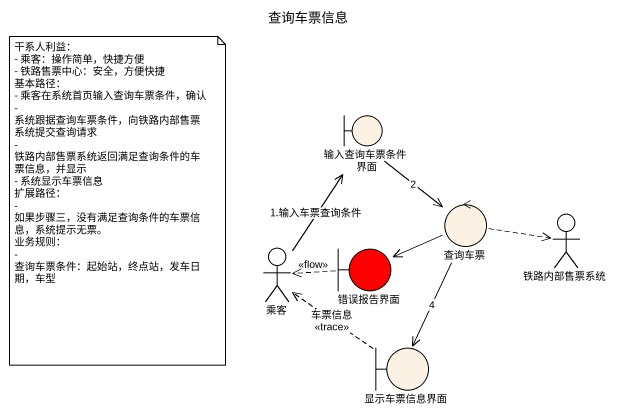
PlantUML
@startuml
title 查询车票信息
boundary 输入查询车票条件界面 #FCF2E3
control 查询车票 #FCF2E3
actor 铁路内部售票系统
actor 乘客
boundary 错误报告界面 #FF0000
boundary 显示车票信息界面 #FCF2E3
输入查询车票条件界面 --> 查询车票 : 2
查询车票 .right.> 铁路内部售票系统
查询车票 -left-> 错误报告界面
查询车票 --> 显示车票信息界面 : 4
乘客 -up-> 输入查询车票条件界面 : 1.输入车票查询条件
错误报告界面 .left.> 乘客 : <<flow>>
显示车票信息界面 .up.> 乘客 : 车票信息\n<<trace>>
note as N1
  干系人利益：
  - 乘客：操作简单，快捷方便
  - 铁路售票中心：安全，方便快捷
  基本路径：
  - 乘客在系统首页输入查询车票条件，确认
  - 系统跟据查询车票条件，向铁路内部售票系统提交查询请求
  - 铁路内部售票系统返回满足查询条件的车票信息，并显示
  - 系统显示车票信息
  扩展路径：
  - 如果步骤三，没有满足查询条件的车票信息，系统提示无票。
  业务规则：
  - 查询车票条件：起始站，终点站，发车日期，车型
end note
@enduml
